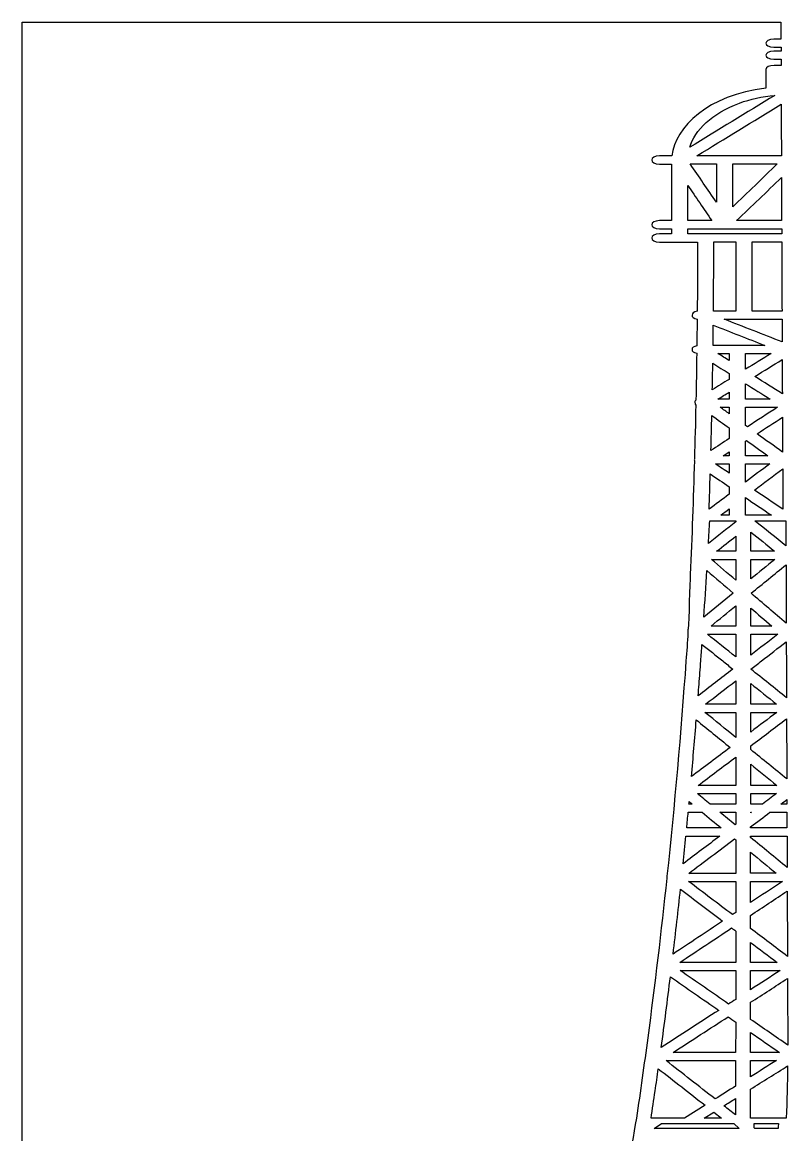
# Model space of a CAD drawing. Header units: millimetres. Extents: x 12.1 to 56.7, y 223.2 to 289.8.
# Drawn here: x 12.08 to 34.24, y 257.63 to 289.85 of the extents above; entities that cross this region are included whole.
import ezdxf

# ---------------------------------------------------------------- set-up
doc = ezdxf.new("R2010")
doc.units = ezdxf.units.MM
doc.layers.get('0').update_dxf_attribs({"linetype": 'CONTINUOUS'})

msp = doc.modelspace()

# ---------------------------------------------------------------- linework, layer by layer
at = {"color": 7}
for p, q in [((12.080556, 223.184228), (12.080556, 289.847441)), ((12.080556, 289.847441), (34.044439, 289.847441)), ((34.045547, 289.359599), (33.838013, 289.359599)), ((33.838013, 289.123183), (34.046118, 289.123183)), ((34.046656, 289.011251), (33.838013, 289.011251)), ((33.838013, 288.775527), (34.047798, 288.775527)), ((33.607035, 288.481214), (33.607035, 287.940723)), ((34.048335, 288.599422), (33.843051, 288.599422)), ((32.847163, 287.508657), (32.847163, 287.508657)), ((34.051123, 287.470976), (34.051123, 287.470976)), ((30.885044, 285.977555), (30.532414, 285.977555)), ((34.057303, 285.980263), (31.607501, 285.980263)), ((30.532414, 285.741118), (30.875573, 285.741118)), ((30.875573, 285.741118), (30.875573, 284.101884)), ((31.416659, 285.743868), (32.176532, 285.743868)), ((32.176532, 285.743868), (32.176532, 284.635679)), ((32.176532, 285.743868), (32.176532, 285.743868)), ((32.647992, 284.505274), (32.647992, 285.743868)), ((32.647992, 285.743868), (33.939009, 285.743868)), ((33.939009, 285.743868), (33.939009, 285.743868)), ((31.344749, 284.104278), (31.344749, 285.122829)), ((31.344749, 285.122829), (31.344749, 285.122829)), ((34.060628, 285.189774), (34.060628, 285.189774)), ((30.875573, 284.101884), (30.532414, 284.101884)), ((30.532414, 283.866161), (30.875573, 283.866161)), ((30.875573, 283.866161), (30.875573, 283.719361)), ((32.042687, 284.104278), (31.344749, 284.104278)), ((31.344749, 283.868533), (34.065666, 283.868533)), ((31.344749, 283.721733), (31.344749, 283.868533)), ((31.344749, 283.868533), (31.344749, 283.868533)), ((34.064524, 284.104613), (32.761214, 284.104613)), ((30.875573, 283.719361), (30.532414, 283.719361)), ((34.066203, 283.721733), (31.344749, 283.721733)), ((30.532414, 283.482965), (31.630373, 283.482965)), ((32.099584, 283.485296), (32.739483, 283.485296)), ((32.739483, 283.485296), (32.739483, 281.485497)), ((32.739483, 283.485296), (32.739483, 283.485296)), ((33.21091, 281.485497), (33.21091, 283.485296)), ((33.21091, 283.485296), (34.067345, 283.485296)), ((34.067345, 283.485296), (34.067345, 283.485296)), ((32.739483, 281.485497), (32.089541, 281.485497)), ((32.398609, 281.249752), (34.076212, 281.249752)), ((32.398609, 281.249752), (32.398609, 281.249752)), ((34.0746, 281.485497), (33.21091, 281.485497)), ((32.085612, 281.07436), (32.085612, 281.07436)), ((33.573549, 280.491674), (32.078357, 280.491674)), ((32.220665, 280.253873), (32.546459, 280.253873)), ((32.546459, 280.253873), (32.546459, 280.049868)), ((32.546459, 280.253873), (32.546459, 280.253873)), ((33.017315, 279.823234), (33.017315, 280.254943)), ((33.017315, 280.254943), (33.761032, 280.254943)), ((33.761032, 280.254943), (33.761032, 280.254943)), ((34.080679, 280.07951), (34.080679, 280.07951)), ((33.017315, 279.797792), (33.017315, 279.823234)), ((32.545586, 279.506753), (32.545586, 279.506753)), ((33.017315, 279.380694), (33.017315, 279.380694)), ((32.545888, 279.134516), (32.545888, 278.933661)), ((32.545888, 279.134516), (32.545888, 279.134516)), ((32.545888, 278.933661), (32.22006, 278.933661)), ((32.286395, 278.697937), (32.545888, 278.697937)), ((32.545888, 278.697937), (32.545888, 278.510706)), ((32.545888, 278.697937), (32.545888, 278.697937)), ((33.729762, 278.93471), (33.016778, 278.93471)), ((33.016778, 278.698651), (33.94398, 278.698651)), ((33.016778, 278.172455), (33.016778, 278.698651)), ((33.016778, 278.698651), (33.016778, 278.698651)), ((34.087901, 278.4082), (34.087901, 278.4082)), ((32.545317, 278.099213), (32.545317, 277.790267)), ((33.017315, 278.172413), (33.016778, 278.172455)), ((32.545317, 277.790267), (32.545317, 277.789911)), ((33.050835, 277.735876), (33.050835, 277.735876)), ((32.545317, 277.406694), (32.545317, 277.295456)), ((32.545317, 277.406694), (32.545317, 277.406694)), ((32.145867, 277.058661), (32.545317, 277.058661)), ((32.545317, 277.295456), (32.374023, 277.295456)), ((32.545317, 277.058661), (32.545317, 276.790525)), ((32.545317, 277.058661), (32.545317, 277.058661)), ((33.661178, 277.296148), (33.016207, 277.296148)), ((33.016207, 277.059396), (33.720862, 277.059396)), ((33.016207, 276.532151), (33.016207, 277.059396)), ((33.016207, 277.059396), (33.016207, 277.059396)), ((31.997412, 276.766132), (31.997412, 276.766132)), ((34.094081, 276.91501), (34.094081, 276.91501)), ((32.545317, 276.179584), (32.544746, 276.179248)), ((32.545317, 276.398576), (32.545317, 276.179584)), ((33.015636, 275.962711), (33.015636, 276.081591)), ((33.015636, 276.081591), (33.015636, 276.081591)), ((33.015636, 275.57284), (33.015636, 275.962711)), ((32.544746, 275.57284), (32.299796, 275.57284)), ((32.544746, 275.756272), (32.544746, 275.57284)), ((32.544746, 275.756272), (32.544746, 275.756272)), ((33.772216, 275.57284), (33.015636, 275.57284)), ((31.982399, 275.409309), (32.738375, 275.409309)), ((32.738375, 275.409309), (32.738375, 275.378619)), ((33.296255, 275.404775), (33.302401, 275.409666)), ((33.302401, 275.409666), (34.185034, 275.409666)), ((32.738946, 274.966475), (32.738946, 274.529896)), ((32.738946, 274.966475), (32.738946, 274.966475)), ((33.170808, 274.529896), (33.170808, 275.085712)), ((33.170808, 275.085712), (33.170808, 275.085712)), ((32.738946, 274.529896), (32.182678, 274.529896)), ((33.861457, 274.529896), (33.170808, 274.529896)), ((32.029286, 274.294172), (32.738375, 274.294172)), ((32.738375, 274.294172), (32.738375, 273.689171)), ((32.738375, 274.294172), (32.738375, 274.294172)), ((33.170808, 274.294151), (33.864245, 274.294151)), ((33.170808, 274.294151), (33.170808, 274.294151)), ((34.19061, 274.136204), (34.19061, 274.136204)), ((32.664719, 273.313617), (32.664719, 273.313617)), ((32.737804, 272.949903), (32.737804, 272.363375)), ((32.737804, 272.949903), (32.737804, 272.949903)), ((33.170203, 272.883315), (33.170203, 272.883315)), ((32.737804, 272.363375), (32.020352, 272.363375)), ((33.7789, 272.363375), (33.169666, 272.363375)), ((31.914855, 272.127652), (32.737804, 272.127652)), ((32.737804, 272.127652), (32.737804, 272.127652)), ((33.169666, 272.127631), (33.95634, 272.127631)), ((33.169666, 271.520194), (33.169666, 272.127631)), ((33.169666, 272.127631), (33.169666, 272.127631)), ((32.357364, 271.351814), (32.357868, 271.35215)), ((34.200652, 271.35215), (34.200652, 271.35215)), ((32.737267, 270.778869), (32.737267, 270.612147)), ((32.737267, 270.778869), (32.737267, 270.778869)), ((33.169027, 270.100982), (33.169027, 270.701113)), ((33.169027, 270.701113), (33.169027, 270.701113)), ((32.736729, 270.100248), (31.857421, 270.100248)), ((33.916674, 270.100982), (33.169027, 270.100982)), ((31.592991, 269.64593), (31.592991, 269.64593)), ((31.844591, 269.863516), (32.736729, 269.863516)), ((32.736729, 269.863516), (32.736729, 269.138166)), ((32.736729, 269.863516), (32.736729, 269.863516)), ((33.169027, 269.86423), (33.925608, 269.86423)), ((33.169027, 269.86423), (33.169027, 269.86423)), ((34.206799, 269.675928), (34.206799, 269.675928)), ((32.736091, 268.568075), (32.736091, 267.746181)), ((33.16849, 268.364449), (33.16849, 268.364449)), ((32.736091, 267.746181), (31.644278, 267.746181)), ((31.644278, 267.746181), (31.644278, 267.746181)), ((33.927288, 267.746874), (33.167953, 267.746874)), ((31.624261, 267.510121), (32.736125, 267.510121)), ((32.736125, 267.510121), (32.736125, 267.510121)), ((33.167953, 267.510793), (33.913315, 267.510793)), ((33.167953, 267.510793), (33.167953, 267.510793)), ((31.474731, 267.20676), (31.381561, 267.20676)), ((31.387674, 267.278239), (31.387674, 267.278239)), ((32.735587, 267.206718), (31.992475, 267.206718)), ((33.509902, 267.207432), (33.167919, 267.207432)), ((34.216304, 267.207789), (34.041651, 267.207789)), ((34.216304, 267.338928), (34.216304, 267.338928)), ((34.216841, 267.207789), (34.216304, 267.207789)), ((31.358655, 266.970659), (31.761463, 266.970659)), ((31.358655, 266.970659), (31.358655, 266.970659)), ((32.279241, 266.970659), (32.73505, 266.970659)), ((32.73505, 266.970659), (32.735587, 266.970323)), ((32.735587, 266.970323), (32.735587, 266.624746)), ((33.167953, 266.971015), (33.195292, 266.971015)), ((33.167953, 266.950443), (33.167953, 266.971015)), ((33.167953, 266.971015), (33.167953, 266.971015)), ((33.727008, 266.971036), (34.216841, 266.971036)), ((33.727008, 266.971036), (33.727008, 266.971036)), ((32.313197, 266.516299), (31.315663, 266.516299)), ((33.167415, 266.516677), (33.167415, 266.550496)), ((34.21852, 266.516677), (33.167415, 266.516677)), ((31.292858, 266.279904), (32.276419, 266.279904)), ((31.292858, 266.279904), (31.292858, 266.279904)), ((32.735587, 266.168644), (32.735587, 266.168644)), ((33.167415, 266.280239), (34.219595, 266.280239)), ((33.167415, 266.280239), (33.167415, 266.280239)), ((33.167415, 265.813683), (33.167415, 265.813683)), ((32.73505, 265.202028), (31.374843, 265.202028)), ((33.909419, 265.202742), (33.166844, 265.202742)), ((31.372593, 264.965989), (32.73505, 264.965989)), ((32.73505, 264.965989), (32.73505, 264.965989)), ((33.166844, 264.966325), (34.085146, 264.966325)), ((33.166844, 264.356433), (33.166844, 264.966325)), ((33.166844, 264.966325), (33.166844, 264.966325)), ((31.134965, 264.744205), (31.134965, 264.744205)), ((34.225775, 264.6891), (34.225775, 264.6891)), ((32.734512, 263.531033), (32.734512, 263.531033)), ((33.166273, 262.624056), (33.166273, 263.203593)), ((33.166273, 263.203593), (33.166273, 263.203593)), ((32.733941, 262.624056), (31.116593, 262.624056)), ((33.930075, 262.624056), (33.166273, 262.624056)), ((31.129356, 262.387661), (32.733941, 262.387661)), ((32.733941, 262.387661), (32.733941, 262.387661)), ((33.165736, 262.388018), (34.023783, 262.388018)), ((33.165736, 261.832202), (33.165736, 262.388018)), ((33.165736, 262.388018), (33.165736, 262.388018)), ((30.84427, 262.206664), (30.84427, 262.206664)), ((34.234138, 262.1592), (34.234138, 262.1592)), ((33.165198, 261.466682), (33.165736, 261.46706)), ((32.733337, 260.894828), (32.733337, 260.894492)), ((33.165198, 260.016086), (33.165198, 260.594259)), ((33.165198, 260.594259), (33.165198, 260.594259)), ((32.732799, 260.016443), (30.924576, 260.016443)), ((33.998156, 260.016086), (33.165198, 260.016086)), ((30.71815, 259.78009), (32.732228, 259.78009)), ((32.732228, 259.78009), (32.732799, 259.780027)), ((32.732799, 259.780027), (32.732799, 259.041829)), ((33.165198, 259.780027), (33.910561, 259.780027)), ((33.165198, 259.780027), (33.165198, 259.780027)), ((30.49389, 259.544303), (30.49389, 259.544303)), ((33.165736, 258.628636), (33.165736, 258.953619)), ((33.165736, 258.953619), (33.165736, 258.953619)), ((31.846808, 258.486706), (31.252083, 258.113965)), ((32.732228, 258.683006), (32.732228, 258.205261)), ((32.732228, 258.683006), (32.732228, 258.683006)), ((30.285483, 258.113776), (30.285214, 258.113965)), ((30.285214, 258.113965), (30.285483, 258.113776)), ((30.285483, 258.113776), (30.285483, 258.113776)), ((30.285852, 258.113965), (30.285751, 258.113566)), ((30.285751, 258.113566), (30.285852, 258.113965)), ((31.252083, 258.113965), (30.285852, 258.113965)), ((31.825044, 258.113566), (32.101767, 258.287236)), ((32.323844, 258.113566), (31.825044, 258.113566)), ((31.825044, 258.113566), (31.825044, 258.113566)), ((32.101767, 258.287236), (32.323844, 258.113566)), ((33.165803, 258.113566), (33.165198, 258.113566)), ((34.196823, 258.113566), (33.165803, 258.113566)), ((30.372271, 257.81751), (30.582627, 257.960846)), ((32.831579, 257.81751), (30.372271, 257.81751)), ((30.582627, 257.960846), (32.682049, 257.960846)), ((32.682049, 257.960846), (32.831579, 257.81751)), ((33.273382, 257.960846), (33.974108, 257.960846)), ((33.273382, 257.835627), (33.273382, 257.960846)), ((33.273382, 257.960846), (33.273382, 257.960846)), ((33.959665, 257.81751), (33.292392, 257.81751)), ((33.974108, 257.960846), (33.974746, 257.960846))]:
    msp.add_line(p, q, dxfattribs=at)
for points in [[(34.044439, 289.847441), (34.043902, 289.846392), (34.043902, 289.845699), (34.043331, 289.844628)], [(34.043331, 289.844628), (34.044439, 289.68284), (34.04501, 289.520695), (34.045547, 289.359599)], [(33.838013, 289.359599), (33.53395, 289.359599), (33.53395, 289.123183), (33.838013, 289.123183)], [(33.838013, 289.011251), (33.53395, 289.011251), (33.53395, 288.775527), (33.838013, 288.775527)], [(34.046118, 289.123183), (34.046656, 289.085879), (34.046656, 289.048555), (34.046656, 289.011251)], [(34.047798, 288.775527), (34.047798, 288.716959), (34.048335, 288.658033), (34.048335, 288.599422)], [(33.843051, 288.599422), (33.714144, 288.599422), (33.607035, 288.545346), (33.607035, 288.481214)], [(33.607035, 287.940723), (31.933328, 287.739867), (30.989298, 286.813368), (30.885044, 285.977555)], [(33.866529, 287.729371), (33.04583, 287.228304), (32.224561, 286.727572), (31.403896, 286.226462)], [(32.847163, 287.508657), (33.152939, 287.62061), (33.499927, 287.696938), (33.866529, 287.729371)], [(31.403896, 286.226462), (31.553426, 286.71886), (32.040471, 287.212622), (32.847163, 287.508657)], [(31.607501, 285.980263), (32.422456, 286.477049), (33.236235, 286.974191), (34.051123, 287.470976)], [(34.051123, 287.470976), (34.052802, 286.974191), (34.055657, 286.477405), (34.057303, 285.980263)], [(30.532414, 285.977555), (30.228385, 285.977555), (30.228385, 285.741118), (30.532414, 285.741118)], [(32.176532, 284.635679), (31.923252, 285.004956), (31.670006, 285.374969), (31.416659, 285.743868)], [(33.939009, 285.743868), (33.508323, 285.330989), (33.07757, 284.918132), (32.647992, 284.505274)], [(31.344749, 285.122829), (31.576836, 284.783907), (31.81003, 284.443872), (32.042687, 284.104278)], [(32.761214, 284.104613), (33.194218, 284.519906), (33.62712, 284.934884), (34.060057, 285.350176)], [(34.060057, 285.350176), (34.060057, 285.296814), (34.060057, 285.243808), (34.060628, 285.189774)], [(34.060628, 285.189774), (34.061736, 284.828515), (34.063416, 284.466585), (34.064524, 284.104613)], [(30.532414, 284.101884), (30.228385, 284.101884), (30.228385, 283.866161), (30.532414, 283.866161)], [(34.065666, 283.868533), (34.065666, 283.819348), (34.066203, 283.770163), (34.066203, 283.721733)], [(30.532414, 283.719361), (30.228385, 283.719361), (30.228385, 283.482965), (30.532414, 283.482965)], [(31.630373, 283.482965), (31.629836, 282.814504), (31.626477, 282.146002), (31.620364, 281.477562)], [(32.089541, 281.485497), (32.095688, 282.152215), (32.099013, 282.818598), (32.099584, 283.485296)], [(34.067345, 283.485296), (34.069528, 282.818598), (34.072383, 282.152215), (34.0746, 281.485497)], [(31.620364, 281.477562), (31.419514, 281.445149), (31.418977, 281.286132), (31.617577, 281.252985)], [(31.617577, 281.252985), (31.61536, 280.995639), (31.612001, 280.73865), (31.608676, 280.481325)], [(34.079067, 280.590717), (33.51887, 280.810738), (32.958235, 281.029731), (32.398609, 281.249752)], [(34.076212, 281.249752), (34.077354, 281.02971), (34.077892, 280.810717), (34.079067, 280.590717)], [(32.078357, 280.491674), (32.080573, 280.685203), (32.083361, 280.879803), (32.085612, 281.07436)], [(32.085612, 281.07436), (32.581591, 280.879803), (33.07757, 280.685203), (33.573549, 280.491674)], [(31.608676, 280.481325), (31.424519, 280.444714), (31.423444, 280.297915), (31.605351, 280.261283)], [(31.605351, 280.261283), (31.598667, 279.808687), (31.591412, 279.357098), (31.581941, 278.905174)], [(32.057163, 279.206016), (32.062168, 279.461577), (32.066635, 279.71653), (32.070565, 279.972092)], [(32.070565, 279.972092), (32.228961, 279.87307), (32.387962, 279.773692), (32.545888, 279.674314)], [(32.546459, 280.049868), (32.437738, 280.11822), (32.329453, 280.185542), (32.220665, 280.253873)], [(33.761032, 280.254943), (33.512757, 280.102559), (33.26559, 279.950154), (33.017315, 279.797792)], [(33.283996, 279.58961), (33.549501, 279.753141), (33.815107, 279.916693), (34.080679, 280.07951)], [(34.080679, 280.07951), (34.081754, 279.749299), (34.083433, 279.419047), (34.084609, 279.088836)], [(32.545888, 279.674314), (32.545888, 279.618873), (32.545317, 279.562383), (32.545586, 279.506753)], [(32.545586, 279.506753), (32.382756, 279.406052), (32.219926, 279.306024), (32.057163, 279.206016)], [(33.016778, 278.93471), (33.017315, 279.083966), (33.017315, 279.232487), (33.017315, 279.380694)], [(33.017315, 279.380694), (33.255044, 279.232151), (33.492067, 279.083966), (33.729762, 278.93471)], [(34.084609, 279.088836), (33.818096, 279.25539), (33.551046, 279.421965), (33.283996, 279.58961)], [(32.22006, 278.933661), (32.328278, 279.001319), (32.437099, 279.067949), (32.545888, 279.134516)], [(31.579187, 278.762887), (31.568036, 278.241226), (31.554635, 277.720615), (31.540125, 277.198954)], [(31.581941, 278.905174), (31.553996, 278.877296), (31.541771, 278.846605), (31.559606, 278.816943)], [(31.559606, 278.816943), (31.558531, 278.798805), (31.565786, 278.780332), (31.579187, 278.762887)], [(32.545888, 278.510706), (32.458797, 278.573452), (32.372344, 278.635191), (32.286395, 278.697937)], [(33.94398, 278.698651), (33.653285, 278.509656), (33.36269, 278.32064), (33.071995, 278.132695)], [(32.016993, 277.447147), (32.025894, 277.785355), (32.034291, 278.123606), (32.041545, 278.461856)], [(32.041545, 278.461856), (32.209447, 278.341192), (32.377415, 278.22057), (32.545317, 278.099213)], [(33.352043, 277.931147), (33.596993, 278.089829), (33.842413, 278.249539), (34.087901, 278.4082)], [(34.087901, 278.4082), (34.089042, 278.071692), (34.090151, 277.73489), (34.091864, 277.397626)], [(33.071995, 278.132695), (33.05416, 278.146278), (33.035183, 278.158852), (33.017315, 278.172413)], [(32.545317, 277.789911), (32.369052, 277.675544), (32.193291, 277.561156), (32.016993, 277.447147)], [(33.016207, 277.296148), (33.016207, 277.434824), (33.016207, 277.573836), (33.016778, 277.71354)], [(33.016778, 277.71354), (33.027895, 277.720888), (33.03965, 277.727836), (33.050835, 277.735876)], [(33.050835, 277.735876), (33.254439, 277.589097), (33.458111, 277.442255), (33.661178, 277.296148)], [(34.091864, 277.397626), (33.845268, 277.575473), (33.598639, 277.753321), (33.352043, 277.931147)], [(32.374023, 277.295456), (32.430953, 277.332759), (32.487849, 277.369391), (32.545317, 277.406694)], [(31.539017, 277.155394), (31.507781, 276.05556), (31.468182, 274.955727), (31.420186, 273.855242)], [(31.540125, 277.198954), (31.535053, 277.184658), (31.535053, 277.16969), (31.539017, 277.155394)], [(32.545317, 276.790525), (32.411976, 276.880142), (32.279241, 276.970094), (32.145867, 277.058661)], [(33.720862, 277.059396), (33.485451, 276.884005), (33.250509, 276.708592), (33.016207, 276.532151)], [(31.96453, 275.745818), (31.976319, 276.08579), (31.987403, 276.42616), (31.997412, 276.766132)], [(31.997412, 276.766132), (32.17989, 276.643726), (32.362335, 276.520983), (32.545317, 276.398576)], [(33.273953, 276.301298), (33.547318, 276.505994), (33.820716, 276.711027), (34.094081, 276.91501)], [(34.094081, 276.91501), (34.09576, 276.525874), (34.097372, 276.136024), (34.098548, 275.747203)], [(32.544746, 276.179248), (32.35115, 276.034862), (32.158159, 275.89014), (31.96453, 275.745818)], [(33.015636, 276.081591), (33.268378, 275.911805), (33.520549, 275.742669), (33.772216, 275.57284)], [(34.098548, 275.747203), (33.82347, 275.932356), (33.54846, 276.116501), (33.273953, 276.301298)], [(32.299796, 275.57284), (32.381815, 275.633865), (32.463297, 275.695268), (32.544746, 275.756272)], [(31.946125, 274.756887), (31.958384, 274.974452), (31.970643, 275.19208), (31.982399, 275.409309)], [(32.738375, 275.378619), (32.474482, 275.171487), (32.210051, 274.964355), (31.946125, 274.756887)], [(34.187822, 274.686436), (33.890443, 274.926358), (33.593097, 275.165231), (33.296255, 275.404775)], [(34.185034, 275.409666), (34.185639, 275.168716), (34.186713, 274.927744), (34.187822, 274.686436)], [(32.182678, 274.529896), (32.368481, 274.675289), (32.553143, 274.821396), (32.738946, 274.966475)], [(33.170808, 275.085712), (33.401214, 274.900916), (33.63105, 274.715721), (33.861457, 274.529896)], [(32.738375, 273.689171), (32.501788, 273.89074), (32.265839, 274.092624), (32.029286, 274.294172)], [(33.864245, 274.294151), (33.633267, 274.104464), (33.401718, 273.915427), (33.170203, 273.726454)], [(33.170203, 273.726454), (33.170203, 273.915427), (33.170808, 274.104464), (33.170808, 274.294151)], [(31.420186, 273.855242), (31.403997, 273.605244), (31.377732, 272.531902), (31.360468, 272.282932)], [(31.812818, 272.618307), (31.843483, 273.067796), (31.872502, 273.517978), (31.899842, 273.967069)], [(31.899842, 273.967069), (32.154801, 273.749503), (32.410297, 273.531896), (32.664719, 273.313617)], [(33.180816, 273.311161), (33.517257, 273.585952), (33.853665, 273.860364), (34.19061, 274.136204)], [(34.19061, 274.136204), (34.192255, 273.572369), (34.194506, 273.008829), (34.196722, 272.444994)], [(32.664719, 273.313617), (32.380741, 273.081756), (32.0973, 272.849832), (31.812818, 272.618307)], [(34.196722, 272.444994), (33.858065, 272.73408), (33.519474, 273.022117), (33.180816, 273.311161)], [(32.020352, 272.363375), (32.259693, 272.558667), (32.499034, 272.754611), (32.737804, 272.949903)], [(33.169666, 272.363375), (33.169666, 272.53736), (33.170203, 272.710338), (33.170203, 272.883315)], [(33.170203, 272.883315), (33.372733, 272.710338), (33.576371, 272.537024), (33.7789, 272.363375)], [(31.352642, 272.224385), (31.346496, 272.207612), (31.346496, 272.189495), (31.35318, 272.172764)], [(31.360468, 272.282932), (31.350426, 272.263745), (31.347638, 272.243886), (31.352642, 272.224385)], [(31.35318, 272.172764), (31.334237, 271.899044), (31.315294, 271.624926), (31.295175, 271.351227)], [(32.737267, 271.46721), (32.463365, 271.687252), (32.188858, 271.906916), (31.914855, 272.127652)], [(32.737804, 272.127652), (32.737804, 271.906916), (32.737804, 271.686895), (32.737267, 271.46721)], [(33.95634, 272.127631), (33.694127, 271.925054), (33.431342, 271.722771), (33.169666, 271.520194)], [(33.479909, 271.352129), (33.719821, 271.537261), (33.959195, 271.722099), (34.198536, 271.906203)], [(34.198536, 271.906203), (34.199074, 271.722099), (34.200148, 271.536925), (34.200652, 271.35215)], [(31.72351, 271.351814), (31.735299, 271.512217), (31.746987, 271.672599), (31.758172, 271.833044)], [(31.758172, 271.833044), (31.957914, 271.672641), (32.157588, 271.512238), (32.357364, 271.351814)], [(31.295175, 271.351227), (31.143966, 269.271887), (30.963235, 267.193262), (30.74455, 265.115665)], [(31.699025, 271.009722), (31.707355, 271.124089), (31.715181, 271.237448), (31.72351, 271.351814)], [(32.357868, 271.35215), (32.454968, 271.274373), (32.552001, 271.196639), (32.649101, 271.117812)], [(33.173595, 271.115713), (33.276271, 271.194182), (33.377804, 271.273681), (33.479909, 271.352129)], [(34.200652, 271.35215), (34.201794, 270.997148), (34.20344, 270.642544), (34.204615, 270.287542)], [(32.649101, 271.117812), (32.315515, 270.860466), (31.982399, 270.603456), (31.648208, 270.346152)], [(31.648208, 270.346152), (31.665505, 270.567559), (31.682836, 270.788315), (31.699025, 271.009722)], [(34.204615, 270.287542), (33.861457, 270.563739), (33.517257, 270.839915), (33.173595, 271.115713)], [(31.857421, 270.100248), (32.150267, 270.326483), (32.443615, 270.552718), (32.737267, 270.778869)], [(32.737267, 270.612147), (32.737267, 270.44129), (32.737267, 270.270769), (32.736729, 270.100248)], [(33.169027, 270.701113), (33.418444, 270.500929), (33.667257, 270.301145), (33.916674, 270.100982)], [(31.453571, 268.003191), (31.502071, 268.550673), (31.548421, 269.098448), (31.592991, 269.64593)], [(31.592991, 269.64593), (31.920531, 269.379159), (32.247434, 269.11308), (32.574403, 268.846707)], [(32.736729, 269.138166), (32.439316, 269.379809), (32.141971, 269.622188), (31.844591, 269.863516)], [(33.925608, 269.86423), (33.673403, 269.674543), (33.420695, 269.484834), (33.16849, 269.294454)], [(33.16849, 269.294454), (33.16849, 269.484855), (33.169027, 269.674543), (33.169027, 269.86423)], [(33.168725, 268.894297), (33.51457, 269.15475), (33.860953, 269.415496), (34.206799, 269.675928)], [(34.206799, 269.675928), (34.208411, 269.337006), (34.209553, 268.997685), (34.210695, 268.658427)], [(32.574403, 268.846707), (32.20058, 268.56564), (31.827361, 268.284237), (31.453571, 268.003191)], [(33.169027, 268.787404), (33.169027, 268.823322), (33.169027, 268.858547), (33.168725, 268.894297)], [(34.213482, 267.936918), (33.865353, 268.220399), (33.517157, 268.503922), (33.169027, 268.787404)], [(31.644278, 267.746181), (32.008664, 268.020237), (32.372344, 268.293998), (32.736091, 268.568075)], [(33.167953, 267.746874), (33.167953, 267.952956), (33.167953, 268.158702), (33.16849, 268.364449)], [(33.16849, 268.364449), (33.421266, 268.158702), (33.673941, 267.952956), (33.927288, 267.746874)], [(34.210695, 268.658427), (34.211803, 268.418168), (34.212911, 268.177575), (34.213482, 267.936918)], [(31.992475, 267.206718), (31.869748, 267.30788), (31.746987, 267.40898), (31.624261, 267.510121)], [(32.736125, 267.510121), (32.736125, 267.40898), (32.735587, 267.30788), (32.735587, 267.206718)], [(33.167919, 267.207432), (33.167919, 267.308552), (33.167919, 267.409673), (33.167953, 267.510793)], [(33.913315, 267.510793), (33.778833, 267.409673), (33.643813, 267.308552), (33.509902, 267.207432)], [(31.381561, 267.20676), (31.383778, 267.23046), (31.386028, 267.254182), (31.387674, 267.278239)], [(31.387674, 267.278239), (31.416659, 267.254518), (31.445678, 267.230838), (31.474731, 267.20676)], [(34.041651, 267.207789), (34.099723, 267.25139), (34.157694, 267.295327), (34.216304, 267.338928)], [(34.216304, 267.338928), (34.216304, 267.295327), (34.216304, 267.25139), (34.216841, 267.207789)], [(31.315663, 266.516299), (31.330173, 266.667633), (31.344716, 266.818946), (31.358655, 266.970659)], [(31.761463, 266.970659), (31.945621, 266.819324), (32.12914, 266.668011), (32.313197, 266.516299)], [(32.716611, 266.610786), (32.570473, 266.730757), (32.425378, 266.850708), (32.279241, 266.970659)], [(33.167415, 266.550496), (33.354293, 266.690683), (33.540668, 266.830849), (33.727008, 266.971036)], [(33.195292, 266.971015), (33.186392, 266.964046), (33.17692, 266.957076), (33.167953, 266.950443)], [(34.216841, 266.971036), (34.217378, 266.819723), (34.217983, 266.668368), (34.21852, 266.516677)], [(32.735587, 266.624746), (32.728903, 266.620211), (32.723328, 266.61532), (32.716611, 266.610786)], [(32.276419, 266.279904), (31.92164, 266.013468), (31.567364, 265.746697), (31.212517, 265.479967)], [(31.212517, 265.479967), (31.239857, 265.746739), (31.266593, 266.01351), (31.292858, 266.279904)], [(31.374843, 265.202028), (31.816714, 265.534002), (32.258081, 265.865933), (32.699313, 266.197928)], [(32.699313, 266.197928), (32.711102, 266.188167), (32.723328, 266.178741), (32.735587, 266.168644)], [(32.735587, 266.168644), (32.73505, 265.846432), (32.73505, 265.52424), (32.73505, 265.202028)], [(33.167314, 266.240102), (33.167314, 266.253726), (33.167314, 266.266972), (33.167415, 266.280239)], [(34.222954, 265.371143), (33.871432, 265.660922), (33.519373, 265.950344), (33.167314, 266.240102)], [(34.219595, 266.280239), (34.220737, 265.977214), (34.221812, 265.674189), (34.222954, 265.371143)], [(33.166844, 265.202742), (33.167415, 265.406389), (33.167415, 265.610057), (33.167415, 265.813683)], [(33.167415, 265.813683), (33.414582, 265.610057), (33.662252, 265.406389), (33.909419, 265.202742)], [(30.738941, 265.065451), (30.576581, 263.523119), (30.393599, 261.981857), (30.187745, 260.440931)], [(30.74455, 265.115665), (30.73669, 265.099984), (30.735078, 265.082203), (30.738941, 265.065451)], [(32.639092, 264.005629), (32.217273, 264.325721), (31.794983, 264.645834), (31.372593, 264.965989)], [(32.73505, 264.965989), (32.73505, 264.667121), (32.734512, 264.367958), (32.734512, 264.06911)], [(34.085146, 264.966325), (33.779404, 264.763035), (33.473091, 264.559723), (33.166844, 264.356433)], [(30.924072, 262.866434), (30.9983, 263.492344), (31.06853, 264.117938), (31.134965, 264.744205)], [(31.134965, 264.744205), (31.542241, 264.435595), (31.949517, 264.126965), (32.356793, 263.818041)], [(33.166844, 263.986085), (33.519474, 264.220423), (33.872608, 264.454761), (34.225775, 264.6891)], [(34.225775, 264.6891), (34.227992, 264.058656), (34.230242, 263.427834), (34.232459, 262.797369)], [(32.734512, 264.06911), (32.702705, 264.047824), (32.67147, 264.026915), (32.639092, 264.005629)], [(33.166273, 263.605682), (33.166273, 263.732602), (33.166273, 263.859165), (33.166844, 263.986085)], [(32.356793, 263.818041), (31.879219, 263.50072), (31.401679, 263.183756), (30.924072, 262.866434)], [(31.116593, 262.624056), (31.616502, 262.956387), (32.116881, 263.288361), (32.616253, 263.620313)], [(32.616253, 263.620313), (32.655852, 263.590672), (32.694913, 263.56101), (32.734512, 263.531033)], [(32.734512, 263.531033), (32.734512, 263.228742), (32.733941, 262.926389), (32.733941, 262.624056)], [(34.232459, 262.797369), (33.877109, 263.066912), (33.522228, 263.336496), (33.166273, 263.605682)], [(33.166273, 263.203593), (33.421266, 263.010421), (33.675654, 262.817585), (33.930075, 262.624056)], [(32.525836, 261.41756), (32.060522, 261.741158), (31.59467, 262.064399), (31.129356, 262.387661)], [(32.733941, 262.387661), (32.733941, 262.109071), (32.733941, 261.830774), (32.73337, 261.551806)], [(34.023783, 262.388018), (33.737622, 262.202844), (33.451393, 262.017334), (33.165736, 261.832202)], [(30.578664, 260.157302), (30.671834, 260.840059), (30.760537, 261.523194), (30.84427, 262.206664)], [(30.84427, 262.206664), (31.310692, 261.882731), (31.777115, 261.558776), (32.243504, 261.235178)], [(33.165736, 261.46706), (33.521691, 261.697892), (33.878183, 261.928725), (34.234138, 262.1592)], [(34.234138, 262.1592), (34.236892, 261.549329), (34.239176, 260.940151), (34.240822, 260.330259)], [(32.73337, 261.551806), (32.664215, 261.507177), (32.595059, 261.462568), (32.525836, 261.41756)], [(33.164627, 260.973592), (33.165198, 261.137857), (33.165198, 261.302417), (33.165198, 261.466682)], [(32.243504, 261.235178), (31.688915, 260.875998), (31.13379, 260.516503), (30.578664, 260.157302)], [(30.924576, 260.016443), (31.454613, 260.359585), (31.984615, 260.702685), (32.515189, 261.046141)], [(32.515189, 261.046141), (32.588275, 260.995592), (32.660789, 260.945399), (32.733337, 260.894828)], [(34.240285, 260.226682), (33.881542, 260.475652), (33.523404, 260.724622), (33.164627, 260.973592)], [(32.733337, 260.894492), (32.733337, 260.601585), (32.733337, 260.308993), (32.732799, 260.016443)], [(30.187745, 260.440931), (30.083927, 259.664758), (29.975206, 258.888857), (29.858558, 258.112999)], [(33.165198, 260.594259), (33.442459, 260.401759), (33.720324, 260.208944), (33.998156, 260.016086)], [(34.240822, 260.330259), (34.240822, 260.295747), (34.240285, 260.261194), (34.240285, 260.226682)], [(32.138612, 258.669424), (31.664934, 259.039772), (31.191828, 259.409742), (30.71815, 259.78009)], [(33.910561, 259.780027), (33.662252, 259.624179), (33.41344, 259.468311), (33.164627, 259.3124)], [(33.164627, 259.3124), (33.164627, 259.46829), (33.164627, 259.624137), (33.165198, 259.780027)], [(30.402399, 258.89992), (30.433635, 259.114736), (30.464333, 259.329551), (30.49389, 259.544303)], [(30.49389, 259.544303), (30.945232, 259.191799), (31.396003, 258.838896), (31.846808, 258.486706)], [(33.165736, 258.953619), (33.523404, 259.177503), (33.8804, 259.401345), (34.237497, 259.625208)], [(34.237497, 259.625208), (34.23078, 259.121348), (34.217378, 258.617426), (34.196823, 258.113566)], [(32.732799, 259.041829), (32.534737, 258.917722), (32.336674, 258.793552), (32.138612, 258.669424)], [(30.285852, 258.113965), (30.325384, 258.376076), (30.364379, 258.637809), (30.402399, 258.89992)], [(32.393033, 258.470647), (32.506255, 258.541433), (32.61951, 258.61222), (32.732228, 258.683006)], [(32.732228, 258.205261), (32.618973, 258.293513), (32.506255, 258.382416), (32.393033, 258.470647)], [(33.165198, 258.113566), (33.165198, 258.285158), (33.165736, 258.457065), (33.165736, 258.628636)], [(29.858558, 258.112999), (29.527726, 256.139315), (29.089215, 254.018516), (28.525759, 252.069938)], [(33.292392, 257.81751), (33.286246, 257.82343), (33.279529, 257.829371), (33.273382, 257.835627)], [(33.974746, 257.960846), (33.969708, 257.913068), (33.964703, 257.86531), (33.959665, 257.81751)]]:
    msp.add_open_spline(points, degree=3, dxfattribs=at)

doc.saveas('drawing.dxf')
